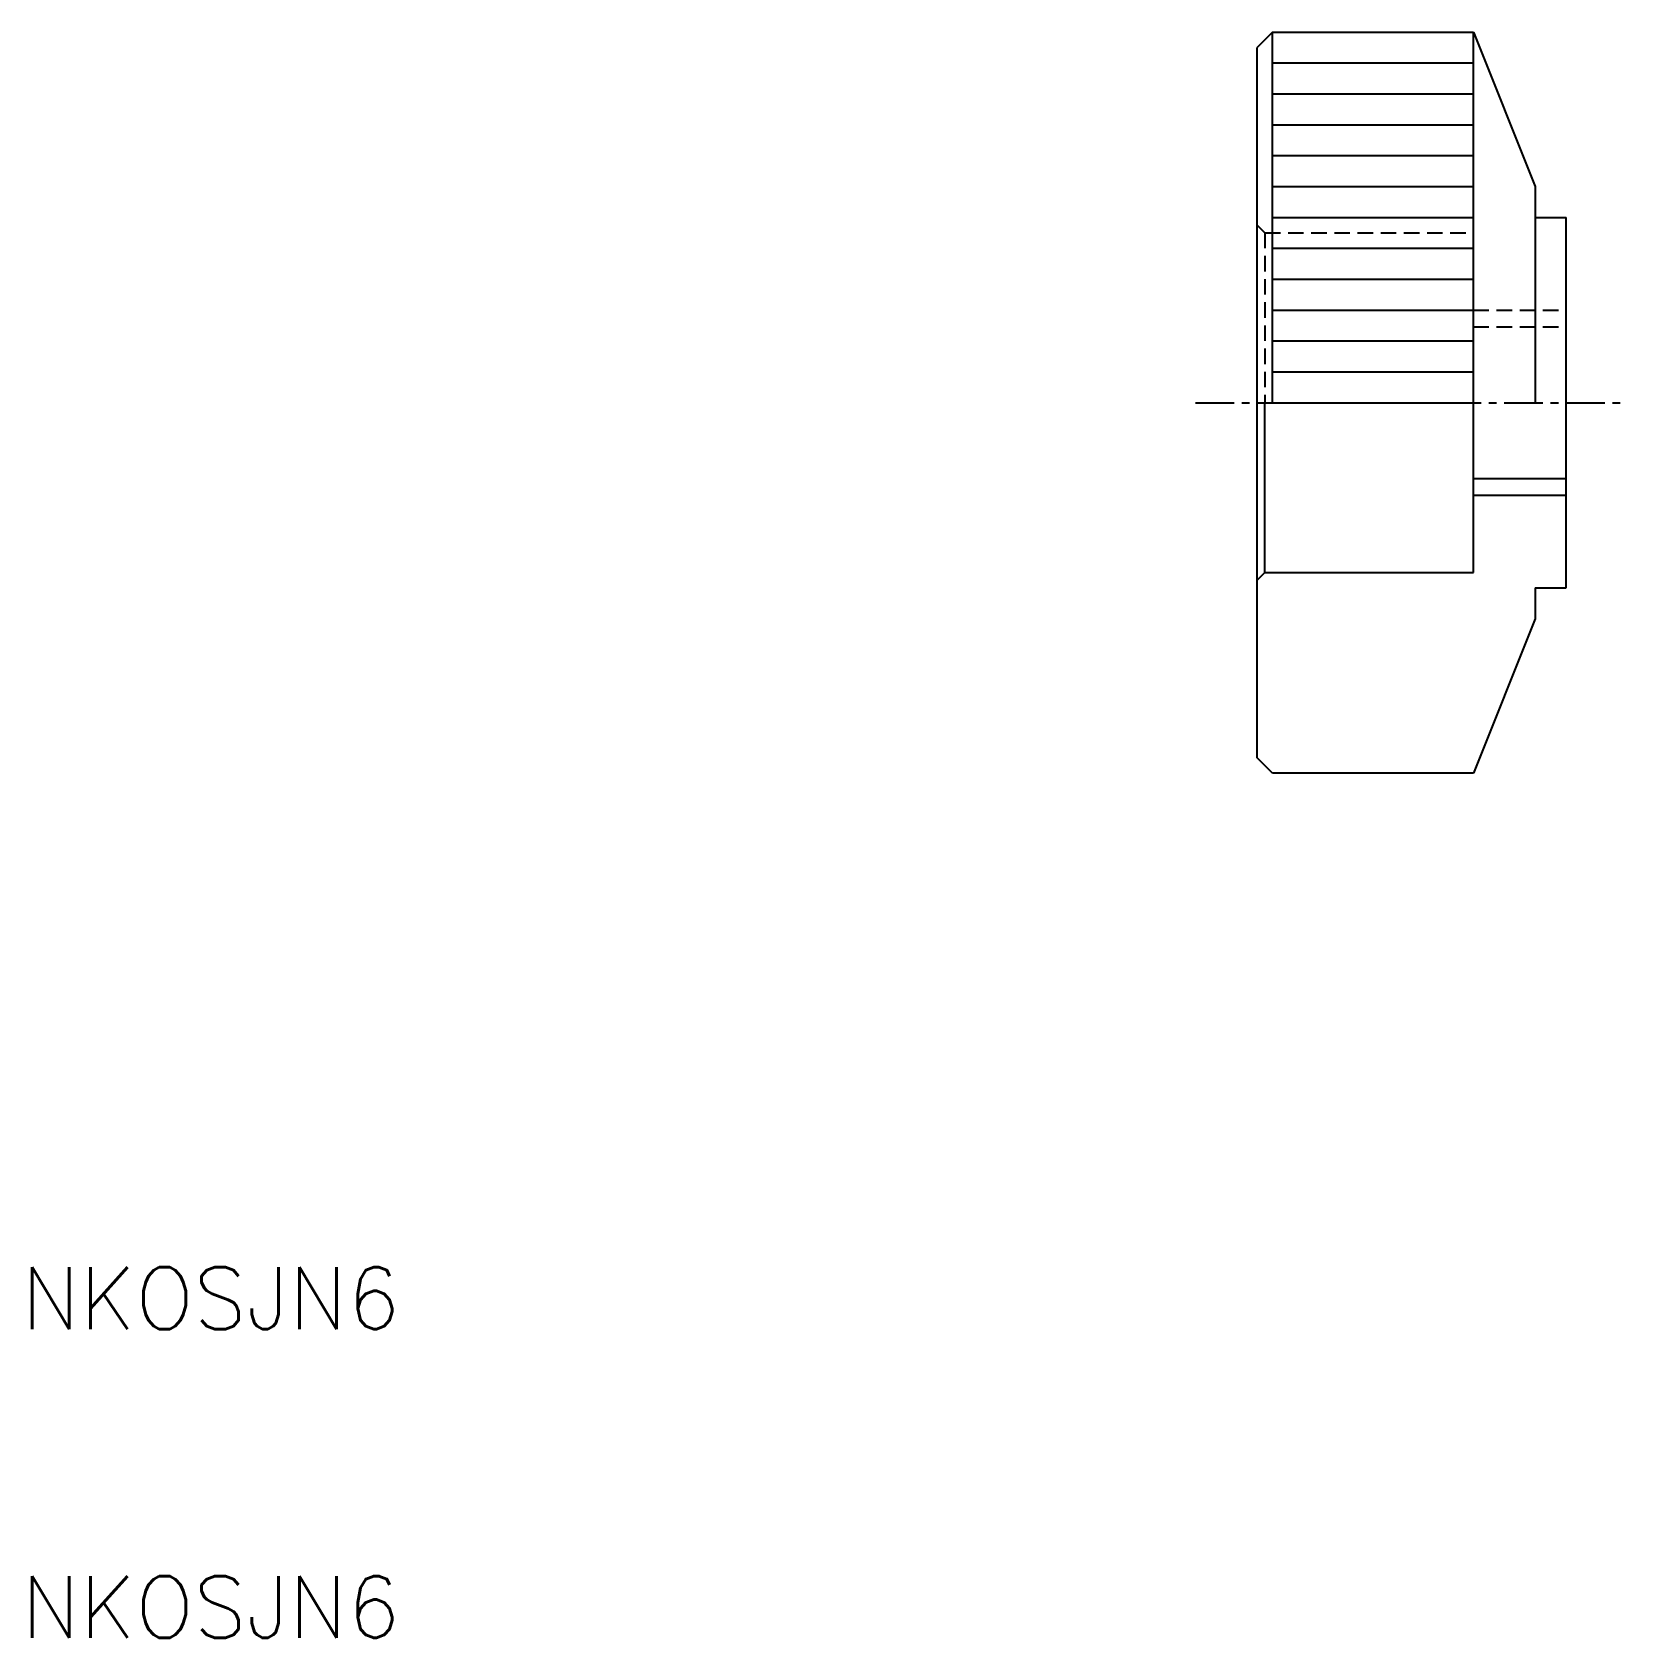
# Model space of a CAD drawing. Extents: x 10.3 to 62, y 10 to 62.
import ezdxf

# ---------------------------------------------------------------- set-up
doc = ezdxf.new("R2010")
doc.units = 0
doc.linetypes.add('CENTER', pattern=[2, 1.25, -0.25, 0.25, -0.25])
doc.linetypes.add('DASHED', pattern=[0.75, 0.5, -0.25])
doc.layers.get('0').update_dxf_attribs({"linetype": 'CONTINUOUS'})
doc.layers.add('CENTER', color=1, linetype='CENTER')
doc.styles.get("Standard").update_dxf_attribs({"font": 'txt.shx'})

msp = doc.modelspace()

# ---------------------------------------------------------------- linework, layer by layer
at = {"color": 7, "linetype": 'CONTINUOUS'}
for p, q in [((50.5, 62), (50, 61.5)), ((50.5, 62), (57, 62)), ((50.5, 50), (50.5, 62)), ((57, 50), (57, 62)), ((57, 62), (59, 57)), ((50, 38.5), (50, 61.5)), ((50.5, 61), (57, 61)), ((50.5, 60), (57, 60)), ((50.5, 59), (57, 59)), ((50.5, 58), (57, 58)), ((50.5, 57), (57, 57)), ((59, 57), (59, 50)), ((50.5, 56), (57, 56)), ((59, 56), (60, 56)), ((60, 44), (60, 56)), ((50.5, 55), (57, 55)), ((50.5, 54), (57, 54)), ((50.5, 53), (57, 53)), ((50.5, 52), (57, 52)), ((50.5, 51), (57, 51)), ((50.25, 44.5), (50.25, 50)), ((50.5, 50), (57, 50)), ((57, 44.5), (57, 50)), ((57, 47), (60, 47)), ((50.25, 44.5), (50, 44.25)), ((50.25, 44.5), (57, 44.5)), ((59, 44), (60, 44)), ((59, 44), (59, 43)), ((59, 43), (57, 38)), ((50.5, 38), (50, 38.5)), ((57, 38), (50.5, 38))]:
    msp.add_line(p, q, dxfattribs=at)
at = {"color": 3, "linetype": 'DASHED'}
for p, q in [((50.25, 55.5), (50, 55.75)), ((50.25, 55.5), (57, 55.5)), ((50.25, 55.5), (50.25, 50)), ((57, 53), (60, 53)), ((57, 52.4585), (60, 52.4585))]:
    msp.add_line(p, q, dxfattribs=at)
at = {"color": 3, "linetype": 'CONTINUOUS'}
msp.add_line((57, 47.5415), (60, 47.5415), dxfattribs=at)
at = {"layer": 'CENTER', "color": 1, "linetype": 'CENTER'}
msp.add_line((48, 50), (62, 50), dxfattribs=at)

# ---------------------------------------------------------------- texts
at = {"color": 7, "linetype": 'CONTINUOUS'}
for p in [(10, 20), (10, 10)]:
    msp.add_text('NKOSJN6', height=2, dxfattribs=at).set_placement(p)

doc.saveas('drawing.dxf')
